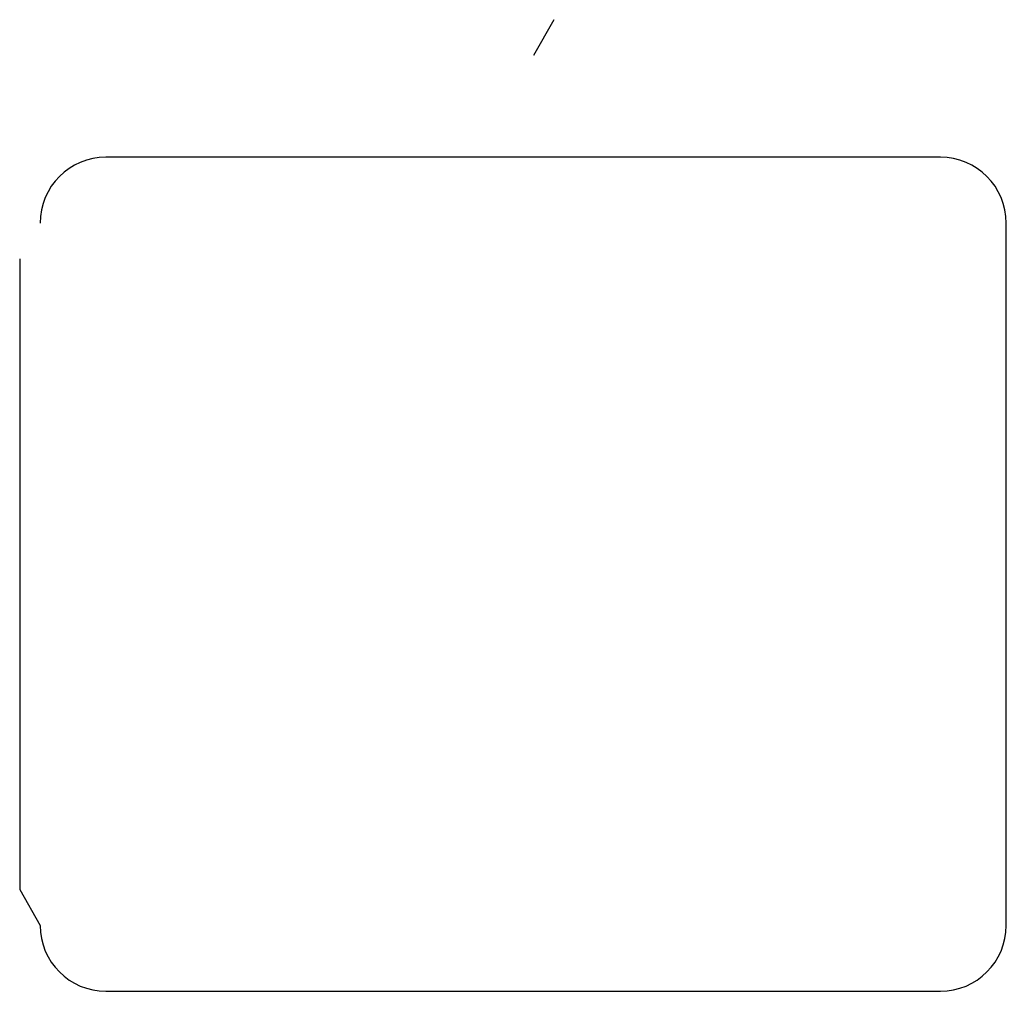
# Model space of a CAD drawing. Header units: inches. Extents: x 0 to 12.1, y 0 to 11.9.
import ezdxf

# ---------------------------------------------------------------- set-up
doc = ezdxf.new("R2010")
doc.units = ezdxf.units.IN
doc.header["$MEASUREMENT"] = 0
doc.layers.add('Cutout', color=7, linetype='Continuous')

msp = doc.modelspace()

# ---------------------------------------------------------------- linework, layer by layer
at = {"layer": 'Cutout', "color": 5, "linetype": 'Continuous', "true_color": 0x0000ff}
for p, q in [((6.5625, 11.94), (6.3125, 11.5)), ((11.315, 10.25), (1.06, 10.25)), ((12.125, 0.81), (12.125, 9.44)), ((0, 9), (0, 1.25)), ((0, 1.25), (0.25, 0.81)), ((1.06, 0), (11.315, 0))]:
    msp.add_line(p, q, dxfattribs=at)
for centre, start, end in [((1.06, 9.44), 90, 180), ((11.315, 9.44), 0, 90), ((1.06, 0.81), 180, 270), ((11.315, 0.81), 270, 0)]:
    msp.add_arc(centre, 0.81, start, end, dxfattribs=at)

doc.saveas('drawing.dxf')
